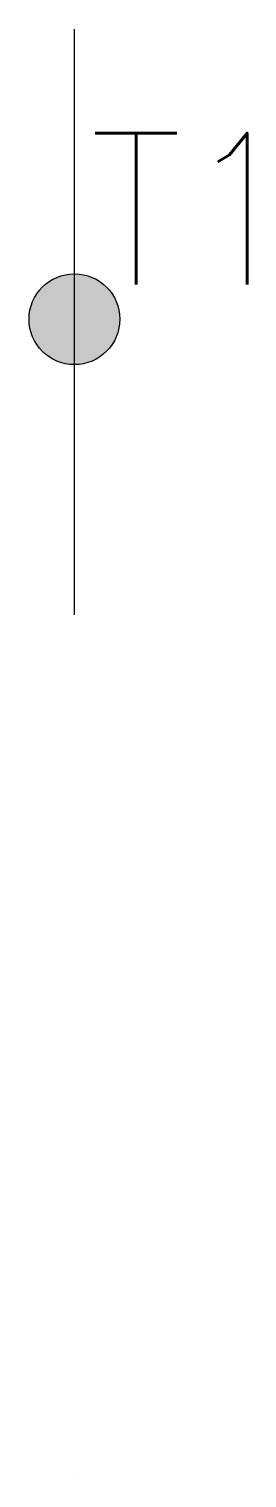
# Model space of a CAD drawing. Header units: millimetres. Extents: x 2615.5 to 2618.4, y 1334.2 to 1353.3.
import ezdxf
from ezdxf.enums import TextEntityAlignment as Align

# ---------------------------------------------------------------- set-up
doc = ezdxf.new("R2010")
doc.units = ezdxf.units.MM
doc.styles.add('ROMANS', font='romans')

msp = doc.modelspace()

# ---------------------------------------------------------------- hatches: boundary and pattern name
h = msp.add_hatch(color=256)
h.dxf.hatch_style = 1
h.paths.add_polyline_path([(2616.737, 1349.51, 1), (2615.537, 1349.51, 1)])

# ---------------------------------------------------------------- linework, layer by layer
at = {"ltscale": 3}
msp.add_line((2616.137, 1345.604), (2616.137, 1353.344), dxfattribs=at)
msp.add_circle((2616.137, 1349.51), 0.6)

# ---------------------------------------------------------------- texts
at = {"style": 'ROMANS', "width": 0.9, "flags": 1}
msp.add_attdef('T1', text='', height=2, dxfattribs=at).set_placement((2617.723, 1349.969), align=Align.CENTER)
at = {"style": 'ROMANS', "width": 0.9}
msp.add_attdef('NOME1', text='', height=0.0000000001, rotation=90, dxfattribs=at).set_placement((2616.137, 1334.199), align=Align.MIDDLE_CENTER)

doc.saveas('drawing.dxf')
